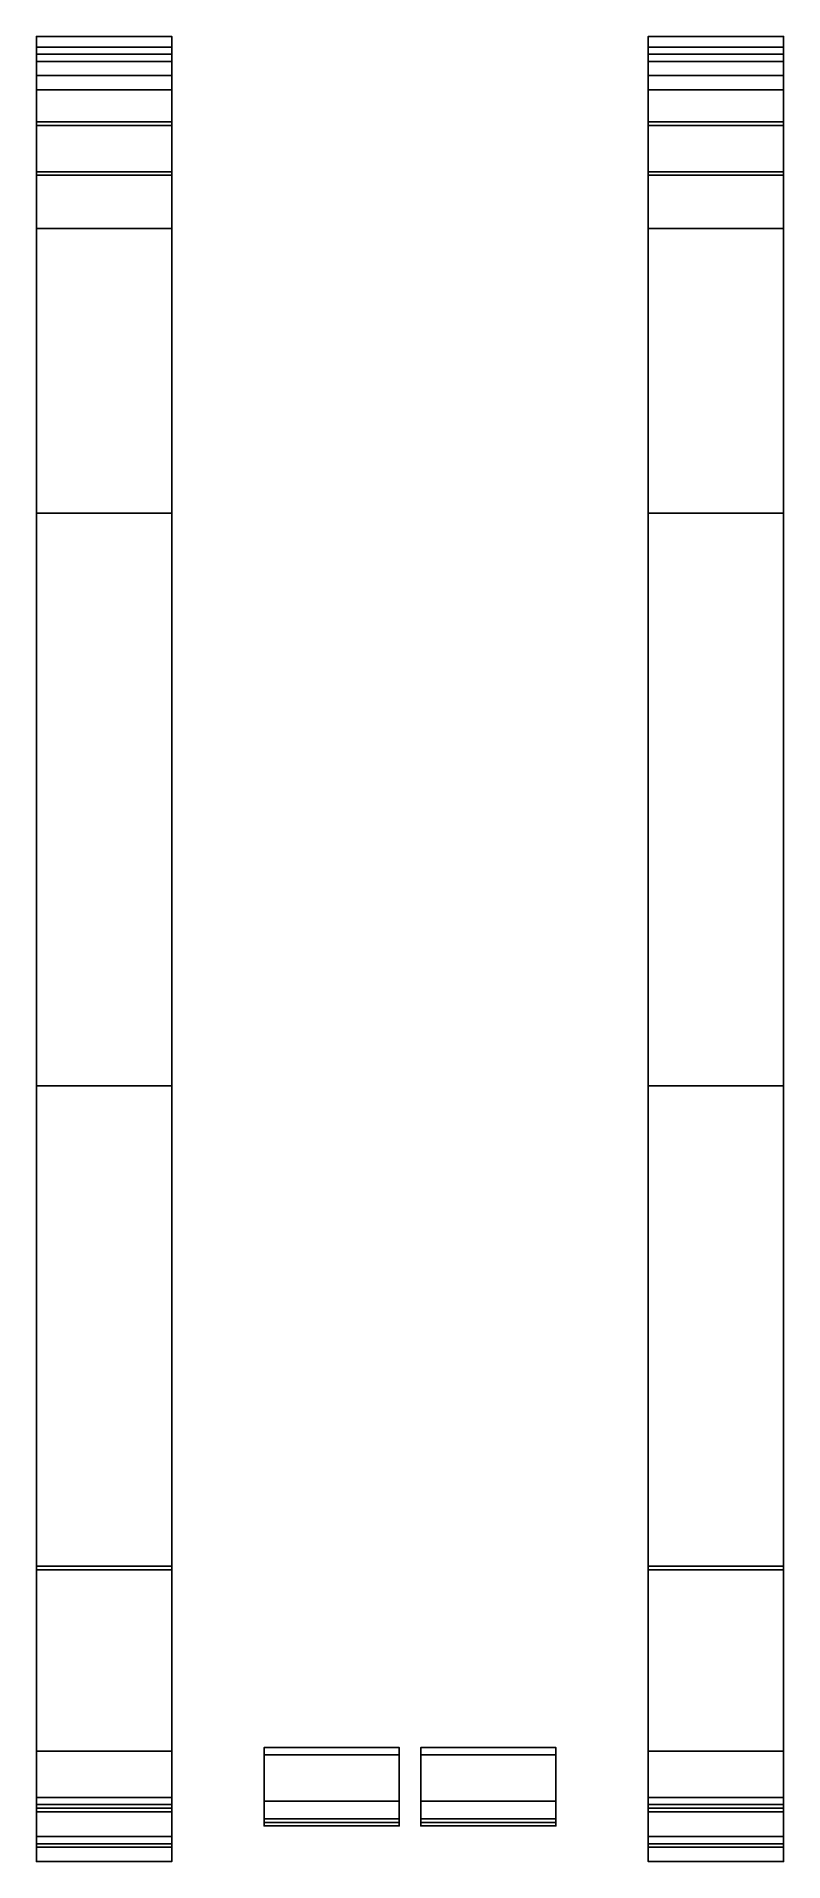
# Model space of a CAD drawing. Extents: x -1.05 to 1.05, y -2.54 to 2.59.
import ezdxf

# ---------------------------------------------------------------- set-up
doc = ezdxf.new("R2010")
doc.units = 0
doc.layers.add('TRACKS', color=3, linetype='CONTINUOUS')

msp = doc.modelspace()

# ---------------------------------------------------------------- linework, layer by layer
at = {"layer": 'TRACKS'}
for points in [[(-1.05, 2.52, 0.59), (-1.05, 2.56, 0.61), (-1.05, 2.59, 0.47), (-1.05, 2.54, 0.47)], [(-1.05, 2.59, 0.47), (-1.05, 2.56, 0.61), (-0.67, 2.56, 0.61), (-0.67, 2.59, 0.47)], [(-0.67, 2.59, 0.47), (-0.67, 2.56, 0.33), (-1.05, 2.56, 0.33), (-1.05, 2.59, 0.47)], [(-1.05, 2.59, 0.47), (-1.05, 2.56, 0.33), (-1.05, 2.52, 0.35), (-1.05, 2.54, 0.47)], [(-0.67, 2.59, 0.47), (-0.67, 2.56, 0.61), (-0.67, 2.52, 0.59), (-0.67, 2.54, 0.47)], [(-0.67, 2.52, 0.35), (-0.67, 2.56, 0.33), (-0.67, 2.59, 0.47), (-0.67, 2.54, 0.47)], [(0.67, 2.59, 0.47), (0.67, 2.56, 0.61), (1.05, 2.56, 0.61), (1.05, 2.59, 0.47)], [(0.67, 2.52, 0.59), (0.67, 2.56, 0.61), (0.67, 2.59, 0.47), (0.67, 2.54, 0.47)], [(0.67, 2.59, 0.47), (0.67, 2.56, 0.33), (0.67, 2.52, 0.35), (0.67, 2.54, 0.47)], [(1.05, 2.59, 0.47), (1.05, 2.56, 0.33), (0.67, 2.56, 0.33), (0.67, 2.59, 0.47)], [(1.05, 2.59, 0.47), (1.05, 2.56, 0.61), (1.05, 2.52, 0.59), (1.05, 2.54, 0.47)], [(1.05, 2.52, 0.35), (1.05, 2.56, 0.33), (1.05, 2.59, 0.47), (1.05, 2.54, 0.47)], [(-0.67, 2.56, 0.33), (-0.67, 2.48, 0.21), (-1.05, 2.48, 0.21), (-1.05, 2.56, 0.33)], [(-1.05, 2.56, 0.33), (-1.05, 2.48, 0.21), (-1.05, 2.44, 0.23), (-1.05, 2.52, 0.35)], [(-1.05, 2.56, 0.61), (-1.05, 2.48, 0.73), (-0.67, 2.48, 0.73), (-0.67, 2.56, 0.61)], [(-1.05, 2.44, 0.71), (-1.05, 2.48, 0.73), (-1.05, 2.56, 0.61), (-1.05, 2.52, 0.59)], [(-0.67, 2.54, 0.47), (-0.67, 2.52, 0.59), (-1.05, 2.52, 0.59), (-1.05, 2.54, 0.47)], [(-1.05, 2.54, 0.47), (-1.05, 2.52, 0.35), (-0.67, 2.52, 0.35), (-0.67, 2.54, 0.47)], [(-1.05, 2.52, 0.35), (-1.05, 2.44, 0.23), (-0.67, 2.44, 0.23), (-0.67, 2.52, 0.35)], [(-0.67, 2.52, 0.59), (-0.67, 2.44, 0.71), (-1.05, 2.44, 0.71), (-1.05, 2.52, 0.59)], [(-0.67, 2.44, 0.23), (-0.67, 2.48, 0.21), (-0.67, 2.56, 0.33), (-0.67, 2.52, 0.35)], [(-0.67, 2.56, 0.61), (-0.67, 2.48, 0.73), (-0.67, 2.44, 0.71), (-0.67, 2.52, 0.59)], [(0.67, 2.44, 0.71), (0.67, 2.48, 0.73), (0.67, 2.56, 0.61), (0.67, 2.52, 0.59)], [(0.67, 2.56, 0.61), (0.67, 2.48, 0.73), (1.05, 2.48, 0.73), (1.05, 2.56, 0.61)], [(0.67, 2.56, 0.33), (0.67, 2.48, 0.21), (0.67, 2.44, 0.23), (0.67, 2.52, 0.35)], [(1.05, 2.56, 0.33), (1.05, 2.48, 0.21), (0.67, 2.48, 0.21), (0.67, 2.56, 0.33)], [(1.05, 2.54, 0.47), (1.05, 2.52, 0.59), (0.67, 2.52, 0.59), (0.67, 2.54, 0.47)], [(0.67, 2.54, 0.47), (0.67, 2.52, 0.35), (1.05, 2.52, 0.35), (1.05, 2.54, 0.47)], [(1.05, 2.52, 0.59), (1.05, 2.44, 0.71), (0.67, 2.44, 0.71), (0.67, 2.52, 0.59)], [(0.67, 2.52, 0.35), (0.67, 2.44, 0.23), (1.05, 2.44, 0.23), (1.05, 2.52, 0.35)], [(1.05, 2.56, 0.61), (1.05, 2.48, 0.73), (1.05, 2.44, 0.71), (1.05, 2.52, 0.59)], [(1.05, 2.44, 0.23), (1.05, 2.48, 0.21), (1.05, 2.56, 0.33), (1.05, 2.52, 0.35)], [(-1.05, 2.48, 0.21), (-1.05, 2.35, 0.12), (-1.05, 2.34, 0.16), (-1.05, 2.44, 0.23)], [(-0.67, 2.48, 0.21), (-0.67, 2.35, 0.12), (-1.05, 2.35, 0.12), (-1.05, 2.48, 0.21)], [(-1.05, 2.34, 0.78), (-1.05, 2.35, 0.82), (-1.05, 2.48, 0.73), (-1.05, 2.44, 0.71)], [(-1.05, 2.48, 0.73), (-1.05, 2.35, 0.82), (-0.67, 2.35, 0.82), (-0.67, 2.48, 0.73)], [(-0.67, 2.34, 0.16), (-0.67, 2.35, 0.12), (-0.67, 2.48, 0.21), (-0.67, 2.44, 0.23)], [(-0.67, 2.48, 0.73), (-0.67, 2.35, 0.82), (-0.67, 2.34, 0.78), (-0.67, 2.44, 0.71)], [(0.67, 2.48, 0.73), (0.67, 2.35, 0.82), (1.05, 2.35, 0.82), (1.05, 2.48, 0.73)], [(0.67, 2.34, 0.78), (0.67, 2.35, 0.82), (0.67, 2.48, 0.73), (0.67, 2.44, 0.71)], [(1.05, 2.48, 0.21), (1.05, 2.35, 0.12), (0.67, 2.35, 0.12), (0.67, 2.48, 0.21)], [(0.67, 2.48, 0.21), (0.67, 2.35, 0.12), (0.67, 2.34, 0.16), (0.67, 2.44, 0.23)], [(1.05, 2.48, 0.73), (1.05, 2.35, 0.82), (1.05, 2.34, 0.78), (1.05, 2.44, 0.71)], [(1.05, 2.34, 0.16), (1.05, 2.35, 0.12), (1.05, 2.48, 0.21), (1.05, 2.44, 0.23)], [(-1.05, 2.44, 0.23), (-1.05, 2.34, 0.16), (-0.67, 2.34, 0.16), (-0.67, 2.44, 0.23)], [(-0.67, 2.44, 0.71), (-0.67, 2.34, 0.78), (-1.05, 2.34, 0.78), (-1.05, 2.44, 0.71)], [(1.05, 2.44, 0.71), (1.05, 2.34, 0.78), (0.67, 2.34, 0.78), (0.67, 2.44, 0.71)], [(0.67, 2.44, 0.23), (0.67, 2.34, 0.16), (1.05, 2.34, 0.16), (1.05, 2.44, 0.23)], [(-1.05, 2.35, 0.12), (-1.05, 2.21, 0.03), (-1.05, 2.2, 0.07), (-1.05, 2.34, 0.16)], [(-0.67, 2.35, 0.12), (-0.67, 2.21, 0.03), (-1.05, 2.21, 0.03), (-1.05, 2.35, 0.12)], [(-1.05, 2.35, 0.82), (-1.05, 2.21, 0.84), (-0.67, 2.21, 0.84), (-0.67, 2.35, 0.82)], [(-1.05, 2.21, 0.8), (-1.05, 2.21, 0.84), (-1.05, 2.35, 0.82), (-1.05, 2.34, 0.78)], [(-1.05, 2.34, 0.16), (-1.05, 2.2, 0.07), (-0.67, 2.2, 0.07), (-0.67, 2.34, 0.16)], [(-0.67, 2.34, 0.78), (-0.67, 2.21, 0.8), (-1.05, 2.21, 0.8), (-1.05, 2.34, 0.78)], [(-0.67, 2.2, 0.07), (-0.67, 2.21, 0.03), (-0.67, 2.35, 0.12), (-0.67, 2.34, 0.16)], [(-0.67, 2.35, 0.82), (-0.67, 2.21, 0.84), (-0.67, 2.21, 0.8), (-0.67, 2.34, 0.78)], [(0.67, 2.21, 0.8), (0.67, 2.21, 0.84), (0.67, 2.35, 0.82), (0.67, 2.34, 0.78)], [(0.67, 2.35, 0.82), (0.67, 2.21, 0.84), (1.05, 2.21, 0.84), (1.05, 2.35, 0.82)], [(0.67, 2.35, 0.12), (0.67, 2.21, 0.03), (0.67, 2.2, 0.07), (0.67, 2.34, 0.16)], [(1.05, 2.35, 0.12), (1.05, 2.21, 0.03), (0.67, 2.21, 0.03), (0.67, 2.35, 0.12)], [(1.05, 2.34, 0.78), (1.05, 2.21, 0.8), (0.67, 2.21, 0.8), (0.67, 2.34, 0.78)], [(0.67, 2.34, 0.16), (0.67, 2.2, 0.07), (1.05, 2.2, 0.07), (1.05, 2.34, 0.16)], [(1.05, 2.35, 0.82), (1.05, 2.21, 0.84), (1.05, 2.21, 0.8), (1.05, 2.34, 0.78)], [(1.05, 2.2, 0.07), (1.05, 2.21, 0.03), (1.05, 2.35, 0.12), (1.05, 2.34, 0.16)], [(-1.05, 2.21, 0.03), (-1.05, 2.05, -0.03), (-1.05, 2.05), (-1.05, 2.2, 0.07)], [(-0.67, 2.21, 0.03), (-0.67, 2.05, -0.03), (-1.05, 2.05, -0.03), (-1.05, 2.21, 0.03)], [(-1.05, 2.21, 0.84), (-1.05, 1.25, 0.86), (-0.67, 1.25, 0.86), (-0.67, 2.21, 0.84)], [(-1.05, 1.25, 0.82), (-1.05, 1.25, 0.86), (-1.05, 2.21, 0.84), (-1.05, 2.21, 0.8)], [(-0.67, 2.21, 0.8), (-0.67, 1.25, 0.82), (-1.05, 1.25, 0.82), (-1.05, 2.21, 0.8)], [(-0.67, 2.05), (-0.67, 2.05, -0.03), (-0.67, 2.21, 0.03), (-0.67, 2.2, 0.07)], [(-0.67, 2.21, 0.84), (-0.67, 1.25, 0.86), (-0.67, 1.25, 0.82), (-0.67, 2.21, 0.8)], [(0.67, 2.21, 0.84), (0.67, 1.25, 0.86), (1.05, 1.25, 0.86), (1.05, 2.21, 0.84)], [(0.67, 1.25, 0.82), (0.67, 1.25, 0.86), (0.67, 2.21, 0.84), (0.67, 2.21, 0.8)], [(1.05, 2.21, 0.8), (1.05, 1.25, 0.82), (0.67, 1.25, 0.82), (0.67, 2.21, 0.8)], [(0.67, 2.21, 0.03), (0.67, 2.05, -0.03), (0.67, 2.05), (0.67, 2.2, 0.07)], [(1.05, 2.21, 0.03), (1.05, 2.05, -0.03), (0.67, 2.05, -0.03), (0.67, 2.21, 0.03)], [(1.05, 2.21, 0.84), (1.05, 1.25, 0.86), (1.05, 1.25, 0.82), (1.05, 2.21, 0.8)], [(1.05, 2.05), (1.05, 2.05, -0.03), (1.05, 2.21, 0.03), (1.05, 2.2, 0.07)], [(-1.05, 2.2, 0.07), (-1.05, 2.05), (-0.67, 2.05), (-0.67, 2.2, 0.07)], [(0.67, 2.2, 0.07), (0.67, 2.05), (1.05, 2.05), (1.05, 2.2, 0.07)], [(-1.05, 2.05), (-1.05, -1.71), (-0.67, -1.71), (-0.67, 2.05)], [(-1.05, 2.05, -0.03), (-1.05, -1.72, -0.03), (-1.05, -1.71), (-1.05, 2.05)], [(-0.67, -1.71), (-0.67, -1.72, -0.03), (-0.67, 2.05, -0.03), (-0.67, 2.05)], [(0.67, 2.05, -0.03), (0.67, -1.72, -0.03), (0.67, -1.71), (0.67, 2.05)], [(0.67, 2.05), (0.67, -1.71), (1.05, -1.71), (1.05, 2.05)], [(1.05, -1.71), (1.05, -1.72, -0.03), (1.05, 2.05, -0.03), (1.05, 2.05)], [(-1.05, 1.25, 0.86), (-1.05, -0.36, 0.86), (-0.67, -0.36, 0.86), (-0.67, 1.25, 0.86)], [(-1.05, -0.36, 0.82), (-1.05, -0.36, 0.86), (-1.05, 1.25, 0.86), (-1.05, 1.25, 0.82)], [(-0.67, 1.25, 0.82), (-0.67, -0.36, 0.82), (-1.05, -0.36, 0.82), (-1.05, 1.25, 0.82)], [(-0.67, 1.25, 0.86), (-0.67, -0.36, 0.86), (-0.67, -0.36, 0.82), (-0.67, 1.25, 0.82)], [(0.67, -0.36, 0.82), (0.67, -0.36, 0.86), (0.67, 1.25, 0.86), (0.67, 1.25, 0.82)], [(0.67, 1.25, 0.86), (0.67, -0.36, 0.86), (1.05, -0.36, 0.86), (1.05, 1.25, 0.86)], [(1.05, 1.25, 0.82), (1.05, -0.36, 0.82), (0.67, -0.36, 0.82), (0.67, 1.25, 0.82)], [(1.05, 1.25, 0.86), (1.05, -0.36, 0.86), (1.05, -0.36, 0.82), (1.05, 1.25, 0.82)], [(-0.67, -0.36, 0.82), (-0.67, -2.23, 0.78), (-1.05, -2.23, 0.78), (-1.05, -0.36, 0.82)], [(-1.05, -2.23, 0.78), (-1.05, -2.23, 0.82), (-1.05, -0.36, 0.86), (-1.05, -0.36, 0.82)], [(-1.05, -0.36, 0.86), (-1.05, -2.23, 0.82), (-0.67, -2.23, 0.82), (-0.67, -0.36, 0.86)], [(-0.67, -0.36, 0.86), (-0.67, -2.23, 0.82), (-0.67, -2.23, 0.78), (-0.67, -0.36, 0.82)], [(0.67, -2.23, 0.78), (0.67, -2.23, 0.82), (0.67, -0.36, 0.86), (0.67, -0.36, 0.82)], [(1.05, -0.36, 0.82), (1.05, -2.23, 0.78), (0.67, -2.23, 0.78), (0.67, -0.36, 0.82)], [(0.67, -0.36, 0.86), (0.67, -2.23, 0.82), (1.05, -2.23, 0.82), (1.05, -0.36, 0.86)], [(1.05, -0.36, 0.86), (1.05, -2.23, 0.82), (1.05, -2.23, 0.78), (1.05, -0.36, 0.82)], [(-1.05, -1.71), (-1.05, -2.38, 0.29), (-0.67, -2.38, 0.29), (-0.67, -1.71)], [(-1.05, -1.72, -0.03), (-1.05, -2.4, 0.26), (-1.05, -2.38, 0.29), (-1.05, -1.71)], [(-0.67, -1.72, -0.03), (-0.67, -2.4, 0.26), (-1.05, -2.4, 0.26), (-1.05, -1.72, -0.03)], [(-0.67, -2.38, 0.29), (-0.67, -2.4, 0.26), (-0.67, -1.72, -0.03), (-0.67, -1.71)], [(0.67, -1.72, -0.03), (0.67, -2.4, 0.26), (0.67, -2.38, 0.29), (0.67, -1.71)], [(0.67, -1.71), (0.67, -2.38, 0.29), (1.05, -2.38, 0.29), (1.05, -1.71)], [(1.05, -1.72, -0.03), (1.05, -2.4, 0.26), (0.67, -2.4, 0.26), (0.67, -1.72, -0.03)], [(1.05, -2.38, 0.29), (1.05, -2.4, 0.26), (1.05, -1.72, -0.03), (1.05, -1.71)], [(-1.05, -2.36, 0.75), (-1.05, -2.39, 0.78), (-1.05, -2.23, 0.82), (-1.05, -2.23, 0.78)], [(-1.05, -2.23, 0.82), (-1.05, -2.39, 0.78), (-0.67, -2.39, 0.78), (-0.67, -2.23, 0.82)], [(-0.67, -2.23, 0.78), (-0.67, -2.36, 0.75), (-1.05, -2.36, 0.75), (-1.05, -2.23, 0.78)], [(-0.67, -2.23, 0.82), (-0.67, -2.39, 0.78), (-0.67, -2.36, 0.75), (-0.67, -2.23, 0.78)], [(-0.41, -2.37, 1), (-0.41, -2.24, 1.13), (-0.41, -2.22, 1.11), (-0.41, -2.36, 0.97)], [(-0.03, -2.24, 1.13), (-0.03, -2.22, 1.11), (-0.41, -2.22, 1.11), (-0.41, -2.24, 1.13)], [(-0.03, -2.37, 1), (-0.03, -2.24, 1.13), (-0.41, -2.24, 1.13), (-0.41, -2.37, 1)], [(-0.03, -2.22, 1.11), (-0.03, -2.24, 1.13), (-0.03, -2.37, 1), (-0.03, -2.36, 0.97)], [(0.41, -2.24, 1.13), (0.41, -2.22, 1.11), (0.03, -2.22, 1.11), (0.03, -2.24, 1.13)], [(0.03, -2.37, 1), (0.03, -2.24, 1.13), (0.03, -2.22, 1.11), (0.03, -2.36, 0.97)], [(0.41, -2.37, 1), (0.41, -2.24, 1.13), (0.03, -2.24, 1.13), (0.03, -2.37, 1)], [(0.41, -2.22, 1.11), (0.41, -2.24, 1.13), (0.41, -2.37, 1), (0.41, -2.36, 0.97)], [(0.67, -2.23, 0.82), (0.67, -2.39, 0.78), (1.05, -2.39, 0.78), (1.05, -2.23, 0.82)], [(0.67, -2.36, 0.75), (0.67, -2.39, 0.78), (0.67, -2.23, 0.82), (0.67, -2.23, 0.78)], [(1.05, -2.23, 0.78), (1.05, -2.36, 0.75), (0.67, -2.36, 0.75), (0.67, -2.23, 0.78)], [(1.05, -2.23, 0.82), (1.05, -2.39, 0.78), (1.05, -2.36, 0.75), (1.05, -2.23, 0.78)], [(-1.05, -2.47, 0.65), (-1.05, -2.5, 0.68), (-1.05, -2.39, 0.78), (-1.05, -2.36, 0.75)], [(-0.67, -2.36, 0.75), (-0.67, -2.47, 0.65), (-1.05, -2.47, 0.65), (-1.05, -2.36, 0.75)], [(-1.05, -2.4, 0.26), (-1.05, -2.5, 0.36), (-1.05, -2.47, 0.39), (-1.05, -2.38, 0.29)], [(-1.05, -2.38, 0.29), (-1.05, -2.47, 0.39), (-0.67, -2.47, 0.39), (-0.67, -2.38, 0.29)], [(-1.05, -2.39, 0.78), (-1.05, -2.5, 0.68), (-0.67, -2.5, 0.68), (-0.67, -2.39, 0.78)], [(-0.67, -2.4, 0.26), (-0.67, -2.5, 0.36), (-1.05, -2.5, 0.36), (-1.05, -2.4, 0.26)], [(-0.67, -2.39, 0.78), (-0.67, -2.5, 0.68), (-0.67, -2.47, 0.65), (-0.67, -2.36, 0.75)], [(-0.67, -2.47, 0.39), (-0.67, -2.5, 0.36), (-0.67, -2.4, 0.26), (-0.67, -2.38, 0.29)], [(-0.41, -2.37, 0.52), (-0.41, -2.43, 0.67), (-0.41, -2.41, 0.67), (-0.41, -2.36, 0.53)], [(-0.41, -2.42, 0.91), (-0.41, -2.37, 1), (-0.41, -2.36, 0.97), (-0.41, -2.4, 0.9)], [(-0.03, -2.37, 0.52), (-0.03, -2.43, 0.67), (-0.41, -2.43, 0.67), (-0.41, -2.37, 0.52)], [(-0.03, -2.42, 0.91), (-0.03, -2.37, 1), (-0.41, -2.37, 1), (-0.41, -2.42, 0.91)], [(-0.41, -2.44, 0.81), (-0.41, -2.42, 0.91), (-0.41, -2.4, 0.9), (-0.41, -2.42, 0.81)], [(-0.41, -2.43, 0.67), (-0.41, -2.44, 0.75), (-0.41, -2.42, 0.75), (-0.41, -2.41, 0.67)], [(-0.03, -2.41, 0.67), (-0.03, -2.43, 0.67), (-0.03, -2.37, 0.52), (-0.03, -2.36, 0.53)], [(-0.03, -2.36, 0.97), (-0.03, -2.37, 1), (-0.03, -2.42, 0.91), (-0.03, -2.4, 0.9)], [(-0.03, -2.4, 0.9), (-0.03, -2.42, 0.91), (-0.03, -2.44, 0.81), (-0.03, -2.42, 0.81)], [(-0.03, -2.42, 0.75), (-0.03, -2.44, 0.75), (-0.03, -2.43, 0.67), (-0.03, -2.41, 0.67)], [(0.03, -2.42, 0.91), (0.03, -2.37, 1), (0.03, -2.36, 0.97), (0.03, -2.4, 0.9)], [(0.03, -2.37, 0.52), (0.03, -2.43, 0.67), (0.03, -2.41, 0.67), (0.03, -2.36, 0.53)], [(0.41, -2.42, 0.91), (0.41, -2.37, 1), (0.03, -2.37, 1), (0.03, -2.42, 0.91)], [(0.41, -2.37, 0.52), (0.41, -2.43, 0.67), (0.03, -2.43, 0.67), (0.03, -2.37, 0.52)], [(0.03, -2.44, 0.81), (0.03, -2.42, 0.91), (0.03, -2.4, 0.9), (0.03, -2.42, 0.81)], [(0.03, -2.43, 0.67), (0.03, -2.44, 0.75), (0.03, -2.42, 0.75), (0.03, -2.41, 0.67)], [(0.41, -2.36, 0.97), (0.41, -2.37, 1), (0.41, -2.42, 0.91), (0.41, -2.4, 0.9)], [(0.41, -2.41, 0.67), (0.41, -2.43, 0.67), (0.41, -2.37, 0.52), (0.41, -2.36, 0.53)], [(0.41, -2.4, 0.9), (0.41, -2.42, 0.91), (0.41, -2.44, 0.81), (0.41, -2.42, 0.81)], [(0.41, -2.42, 0.75), (0.41, -2.44, 0.75), (0.41, -2.43, 0.67), (0.41, -2.41, 0.67)], [(0.67, -2.47, 0.65), (0.67, -2.5, 0.68), (0.67, -2.39, 0.78), (0.67, -2.36, 0.75)], [(1.05, -2.36, 0.75), (1.05, -2.47, 0.65), (0.67, -2.47, 0.65), (0.67, -2.36, 0.75)], [(0.67, -2.4, 0.26), (0.67, -2.5, 0.36), (0.67, -2.47, 0.39), (0.67, -2.38, 0.29)], [(0.67, -2.38, 0.29), (0.67, -2.47, 0.39), (1.05, -2.47, 0.39), (1.05, -2.38, 0.29)], [(0.67, -2.39, 0.78), (0.67, -2.5, 0.68), (1.05, -2.5, 0.68), (1.05, -2.39, 0.78)], [(1.05, -2.4, 0.26), (1.05, -2.5, 0.36), (0.67, -2.5, 0.36), (0.67, -2.4, 0.26)], [(1.05, -2.39, 0.78), (1.05, -2.5, 0.68), (1.05, -2.47, 0.65), (1.05, -2.36, 0.75)], [(1.05, -2.47, 0.39), (1.05, -2.5, 0.36), (1.05, -2.4, 0.26), (1.05, -2.38, 0.29)], [(-0.41, -2.44, 0.75), (-0.41, -2.44, 0.81), (-0.41, -2.42, 0.81), (-0.41, -2.42, 0.75)], [(-0.03, -2.44, 0.81), (-0.03, -2.42, 0.91), (-0.41, -2.42, 0.91), (-0.41, -2.44, 0.81)], [(-0.03, -2.43, 0.67), (-0.03, -2.44, 0.75), (-0.41, -2.44, 0.75), (-0.41, -2.43, 0.67)], [(-0.03, -2.44, 0.75), (-0.03, -2.44, 0.81), (-0.41, -2.44, 0.81), (-0.41, -2.44, 0.75)], [(-0.03, -2.42, 0.81), (-0.03, -2.44, 0.81), (-0.03, -2.44, 0.75), (-0.03, -2.42, 0.75)], [(0.41, -2.44, 0.81), (0.41, -2.42, 0.91), (0.03, -2.42, 0.91), (0.03, -2.44, 0.81)], [(0.03, -2.44, 0.75), (0.03, -2.44, 0.81), (0.03, -2.42, 0.81), (0.03, -2.42, 0.75)], [(0.41, -2.43, 0.67), (0.41, -2.44, 0.75), (0.03, -2.44, 0.75), (0.03, -2.43, 0.67)], [(0.41, -2.44, 0.75), (0.41, -2.44, 0.81), (0.03, -2.44, 0.81), (0.03, -2.44, 0.75)], [(0.41, -2.42, 0.81), (0.41, -2.44, 0.81), (0.41, -2.44, 0.75), (0.41, -2.42, 0.75)], [(-1.05, -2.5, 0.36), (-1.05, -2.54, 0.52), (-1.05, -2.49, 0.52), (-1.05, -2.47, 0.39)], [(-1.05, -2.47, 0.39), (-1.05, -2.49, 0.52), (-0.67, -2.49, 0.52), (-0.67, -2.47, 0.39)], [(-0.67, -2.47, 0.65), (-0.67, -2.49, 0.52), (-1.05, -2.49, 0.52), (-1.05, -2.47, 0.65)], [(-1.05, -2.49, 0.52), (-1.05, -2.54, 0.52), (-1.05, -2.5, 0.68), (-1.05, -2.47, 0.65)], [(-0.67, -2.5, 0.36), (-0.67, -2.54, 0.52), (-1.05, -2.54, 0.52), (-1.05, -2.5, 0.36)], [(-1.05, -2.5, 0.68), (-1.05, -2.54, 0.52), (-0.67, -2.54, 0.52), (-0.67, -2.5, 0.68)], [(-0.67, -2.49, 0.52), (-0.67, -2.54, 0.52), (-0.67, -2.5, 0.36), (-0.67, -2.47, 0.39)], [(-0.67, -2.5, 0.68), (-0.67, -2.54, 0.52), (-0.67, -2.49, 0.52), (-0.67, -2.47, 0.65)], [(0.67, -2.5, 0.36), (0.67, -2.54, 0.52), (0.67, -2.49, 0.52), (0.67, -2.47, 0.39)], [(0.67, -2.47, 0.39), (0.67, -2.49, 0.52), (1.05, -2.49, 0.52), (1.05, -2.47, 0.39)], [(0.67, -2.49, 0.52), (0.67, -2.54, 0.52), (0.67, -2.5, 0.68), (0.67, -2.47, 0.65)], [(1.05, -2.47, 0.65), (1.05, -2.49, 0.52), (0.67, -2.49, 0.52), (0.67, -2.47, 0.65)], [(1.05, -2.5, 0.36), (1.05, -2.54, 0.52), (0.67, -2.54, 0.52), (0.67, -2.5, 0.36)], [(0.67, -2.5, 0.68), (0.67, -2.54, 0.52), (1.05, -2.54, 0.52), (1.05, -2.5, 0.68)], [(1.05, -2.49, 0.52), (1.05, -2.54, 0.52), (1.05, -2.5, 0.36), (1.05, -2.47, 0.39)], [(1.05, -2.5, 0.68), (1.05, -2.54, 0.52), (1.05, -2.49, 0.52), (1.05, -2.47, 0.65)]]:
    msp.add_3dface(points, dxfattribs=at)

doc.saveas('drawing.dxf')
